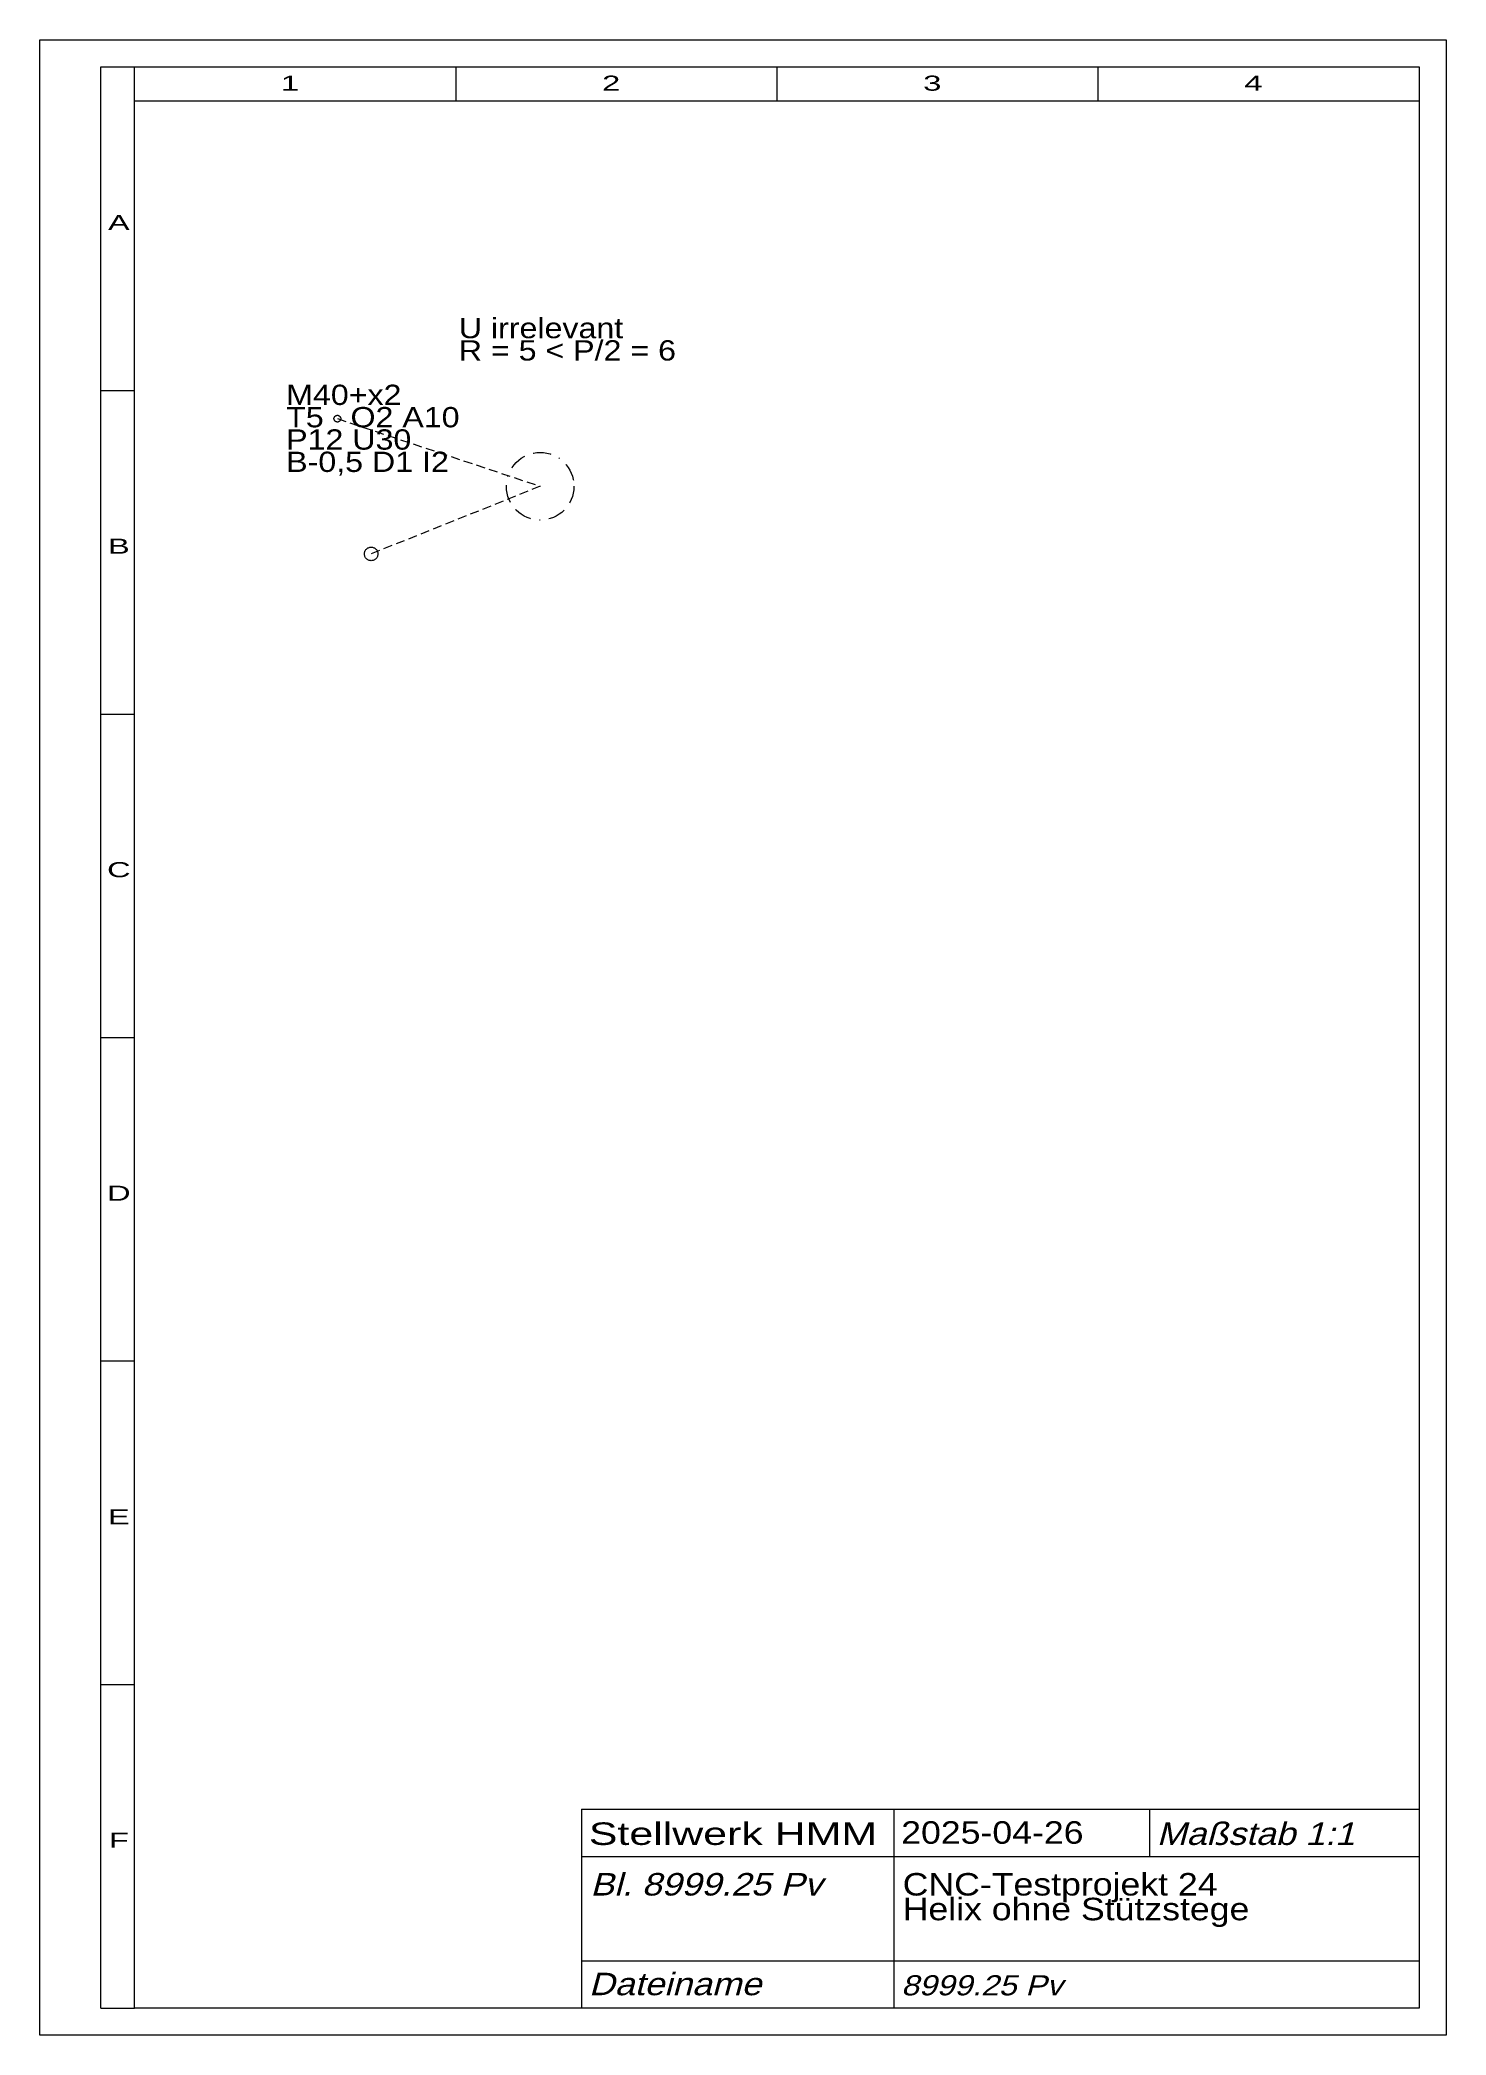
# Model space of a CAD drawing. Extents: x 1 to 209, y 1 to 296.
import ezdxf
from ezdxf.enums import TextEntityAlignment as Align

# ---------------------------------------------------------------- set-up
doc = ezdxf.new("R2010")
doc.units = 0
doc.header["$LTSCALE"] = 5.25
for name, pattern in [('BORDER', [1.75, 0.5, -0.25, 0.5, -0.25, 0, -0.25]), ('HIDDEN', [0.375, 0.25, -0.125]), ('PHANTOM', [2.5, 1.25, -0.25, 0.25, -0.25, 0.25, -0.25])]:
    doc.linetypes.add(name, pattern=pattern)
for name, color, linetype, lineweight in [('8999_25P', 30, 'CONTINUOUS', 13), ('BESCHRIFTUNG', 7, 'CONTINUOUS', 25), ('BESCHRIFTUNG0', 7, 'CONTINUOUS', 25), ('STANDARD', 7, 'CONTINUOUS', 0)]:
    doc.layers.add(name, color=color, linetype=linetype, lineweight=lineweight)
doc.styles.add('Arial', font='arial.ttf')

msp = doc.modelspace()

# ---------------------------------------------------------------- linework, layer by layer
at = {"layer": '8999_25P', "linetype": 'HIDDEN'}
for p, q in [((45, 240), (75, 230)), ((75, 230), (50, 220))]:
    msp.add_line(p, q, dxfattribs=at)
at = {"layer": '8999_25P', "linetype": 'PHANTOM'}
for centre, radius in [((45, 240), 0.5), ((50, 220), 1)]:
    msp.add_circle(centre, radius, dxfattribs=at)
at = {"layer": '8999_25P', "linetype": 'BORDER'}
msp.add_circle((75, 230), 5, dxfattribs=at)
at = {"layer": 'STANDARD'}
for p, q in [((1, 1), (1, 296)), ((1, 296), (209, 296)), ((209, 296), (209, 1)), ((10, 5), (10, 292)), ((10, 292), (15, 292)), ((15, 292), (205, 292)), ((15, 287), (15, 292)), ((62.5, 292), (62.5, 287)), ((110, 292), (110, 287)), ((157.5, 292), (157.5, 287)), ((205, 292), (205, 287)), ((15, 287), (205, 287)), ((15, 5), (15, 287)), ((205, 287), (205, 5)), ((10, 244.17), (15, 244.17)), ((10, 196.33), (15, 196.33)), ((205, 182.12), (205, 5.12)), ((10, 148.5), (15, 148.5)), ((10, 100.67), (15, 100.67)), ((10, 52.83), (15, 52.83)), ((10, 5), (15, 5)), ((205, 5), (15, 5)), ((209, 1), (1, 1))]:
    msp.add_line(p, q, dxfattribs=at)
at = {"layer": 'STANDARD', "lineweight": 0}
for p, q in [((81.11, 34.4), (205, 34.4)), ((81.11, 34.4), (81.11, 5)), ((127.31, 34.4), (127.31, 5)), ((165.11, 34.4), (165.11, 27.4)), ((81.11, 27.4), (205, 27.4)), ((81.11, 12), (205, 12))]:
    msp.add_line(p, q, dxfattribs=at)

# ---------------------------------------------------------------- texts
at = {"layer": '8999_25P', "linetype": 'HIDDEN', "insert": (37.43, 245.02), "char_height": 3, "attachment_point": 1, "line_spacing_factor": 0.66, "style": 'Arial'}
msp.add_mtext('\\W1.135098;M40+x2\\PT5   O2 A10\\PP12 U30\\PB-0,5 D1 I2', dxfattribs=at)
at = {"layer": 'BESCHRIFTUNG', "linetype": 'HIDDEN', "insert": (62.96, 248.55), "char_height": 3, "attachment_point": 7, "line_spacing_factor": 0.66, "style": 'Arial'}
msp.add_mtext('\\W1.135057;U irrelevant\\PR = 5 < P/2 = 6', dxfattribs=at)
at = {"layer": 'BESCHRIFTUNG0', "style": 'Arial', "width": 1.365378}
msp.add_text('Stellwerk HMM', height=3.325, dxfattribs=at).set_placement((82.2, 32.44), align=Align.TOP_LEFT)
at = {"layer": 'BESCHRIFTUNG0', "style": 'Arial', "oblique": 15}
for s, height, width, p in [('Maßstab 1:1', 3.325, 1.134935, (166.2, 32.44)), ('Bl. 8999.25 Pv', 3.325, 1.134931, (82.42, 24.96)), ('Dateiname', 3.325, 1.135074, (82.2, 10.22)), ('8999.25 Pv', 2.975, 1.134911, (128.4, 9.85))]:
    msp.add_text(s, height=height, dxfattribs=dict(at, width=width)).set_placement(p, align=Align.TOP_LEFT)
at = {"layer": 'BESCHRIFTUNG0', "char_height": 3.325, "attachment_point": 1, "line_spacing_factor": 0.66, "style": 'Arial'}
for s, insert in [('\\W1.135137;2025-04-26\\P', (128.4, 32.62)), ('\\W1.134984;CNC-Testprojekt 24\\PHelix ohne Stützstege', (128.62, 24.96))]:
    msp.add_mtext(s, dxfattribs=dict(at, insert=insert))
at = {"layer": 'STANDARD', "style": 'Arial'}
for s, width, p in [('1', 1.547923, (38, 290.72)), ('2', 1.547922, (85.5, 290.72)), ('3', 1.547923, (133, 290.72)), ('4', 1.547923, (180.5, 290.72)), ('A', 1.547987, (12.68, 270.1)), ('B', 1.547987, (12.68, 222.26)), ('C', 1.548103, (12.68, 174.43)), ('D', 1.548104, (12.68, 126.6)), ('E', 1.547987, (12.68, 78.76)), ('F', 1.547769, (12.68, 30.93))]:
    msp.add_text(s, height=2.23, dxfattribs=dict(at, width=width)).set_placement(p, align=Align.TOP_CENTER)

doc.saveas('drawing.dxf')
